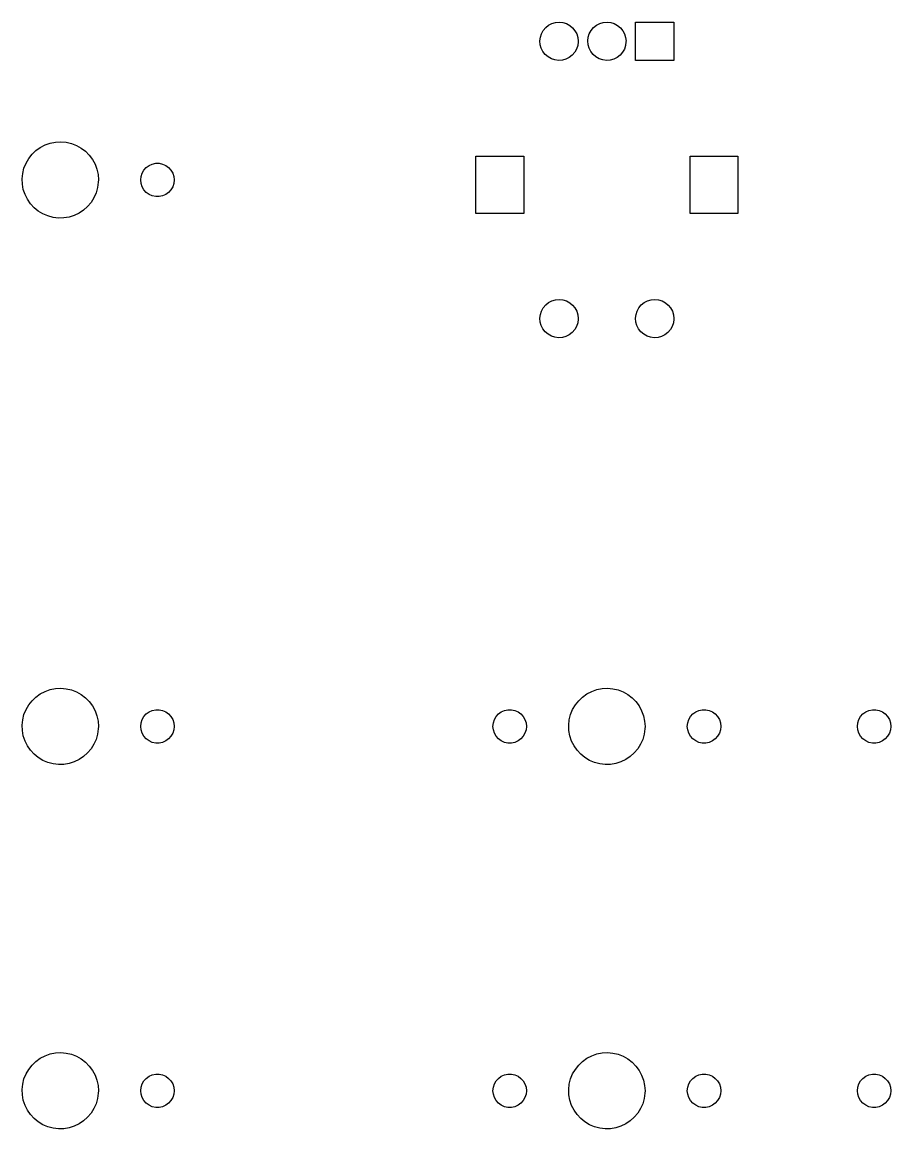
# Model space of a CAD drawing. Extents: x 30 to 427, y -148 to -23.
# Drawn here: x 329 to 374.4, y -83 to -25.1 of the extents above; entities that cross this region are included whole.
import ezdxf

# ---------------------------------------------------------------- set-up
doc = ezdxf.new("R2010")
doc.units = 0
doc.layers.add('BLACK', color=7, linetype='CONTINUOUS')

msp = doc.modelspace()

# ---------------------------------------------------------------- linework, layer by layer
at = {"layer": 'BLACK', "linetype": 'CONTINUOUS'}
for p, q in [((356.244, -25.5225), (356.369, -25.373)), ((356.369, -25.373), (356.521, -25.2507)), ((356.521, -25.2507), (356.694, -25.1603)), ((356.694, -25.1603), (356.881, -25.1052)), ((356.881, -25.1052), (357.076, -25.0875)), ((357.076, -25.0875), (357.27, -25.1079)), ((357.27, -25.1079), (357.456, -25.1656)), ((357.456, -25.1656), (357.628, -25.2585)), ((357.628, -25.2585), (357.778, -25.3829)), ((357.778, -25.3829), (357.902, -25.5341)), ((358.744, -25.5225), (358.869, -25.373)), ((358.869, -25.373), (359.021, -25.2507)), ((359.021, -25.2507), (359.194, -25.1603)), ((359.194, -25.1603), (359.381, -25.1052)), ((359.381, -25.1052), (359.576, -25.0875)), ((359.576, -25.0875), (359.77, -25.1079)), ((359.77, -25.1079), (359.956, -25.1656)), ((359.956, -25.1656), (360.128, -25.2585)), ((360.128, -25.2585), (360.278, -25.3829)), ((360.278, -25.3829), (360.402, -25.5341)), ((361.069, -27.0875), (361.069, -25.0875)), ((361.069, -25.0875), (363.069, -25.0875)), ((363.069, -25.0875), (363.069, -27.0875)), ((356.069, -26.0735), (356.091, -25.8796)), ((356.091, -25.8796), (356.15, -25.6936)), ((356.15, -25.6936), (356.244, -25.5225)), ((357.902, -25.5341), (357.993, -25.7064)), ((357.993, -25.7064), (358.05, -25.8933)), ((358.05, -25.8933), (358.069, -26.0875)), ((358.569, -26.0735), (358.591, -25.8796)), ((358.591, -25.8796), (358.65, -25.6936)), ((358.65, -25.6936), (358.744, -25.5225)), ((360.402, -25.5341), (360.493, -25.7064)), ((360.493, -25.7064), (360.55, -25.8933)), ((360.55, -25.8933), (360.569, -26.0875)), ((356.085, -26.268), (356.069, -26.0735)), ((356.139, -26.4556), (356.085, -26.268)), ((356.228, -26.6292), (356.139, -26.4556)), ((357.982, -26.4942), (357.886, -26.6639)), ((358.044, -26.309), (357.982, -26.4942)), ((358.068, -26.1154), (358.044, -26.309)), ((358.069, -26.0875), (358.068, -26.1154)), ((358.585, -26.268), (358.569, -26.0735)), ((358.639, -26.4556), (358.585, -26.268)), ((358.728, -26.6292), (358.639, -26.4556)), ((360.482, -26.4942), (360.386, -26.6639)), ((360.544, -26.309), (360.482, -26.4942)), ((360.568, -26.1154), (360.544, -26.309)), ((360.569, -26.0875), (360.568, -26.1154)), ((356.349, -26.7822), (356.228, -26.6292)), ((356.498, -26.9086), (356.349, -26.7822)), ((356.668, -27.0039), (356.498, -26.9086)), ((356.854, -27.0642), (356.668, -27.0039)), ((357.048, -27.0873), (356.854, -27.0642)), ((357.242, -27.0723), (357.048, -27.0873)), ((357.43, -27.0198), (357.242, -27.0723)), ((357.605, -26.9318), (357.43, -27.0198)), ((357.758, -26.8117), (357.605, -26.9318)), ((357.886, -26.6639), (357.758, -26.8117)), ((358.849, -26.7822), (358.728, -26.6292)), ((358.998, -26.9086), (358.849, -26.7822)), ((359.168, -27.0039), (358.998, -26.9086)), ((359.354, -27.0642), (359.168, -27.0039)), ((359.548, -27.0873), (359.354, -27.0642)), ((359.742, -27.0723), (359.548, -27.0873)), ((359.93, -27.0198), (359.742, -27.0723)), ((360.105, -26.9318), (359.93, -27.0198)), ((360.258, -26.8117), (360.105, -26.9318)), ((360.386, -26.6639), (360.258, -26.8117)), ((363.069, -27.0875), (361.069, -27.0875)), ((329.519, -31.9956), (329.723, -31.8012)), ((329.723, -31.8012), (329.952, -31.6374)), ((329.952, -31.6374), (330.202, -31.5076)), ((330.202, -31.5076), (330.468, -31.4143)), ((330.468, -31.4143), (330.744, -31.3593)), ((330.744, -31.3593), (331.025, -31.3438)), ((331.025, -31.3438), (331.306, -31.3681)), ((331.306, -31.3681), (331.58, -31.4317)), ((331.58, -31.4317), (331.843, -31.5334)), ((331.843, -31.5334), (332.088, -31.671)), ((332.088, -31.671), (332.312, -31.8419)), ((329.203, -32.4603), (329.345, -32.2168)), ((329.345, -32.2168), (329.519, -31.9956)), ((332.312, -31.8419), (332.51, -32.0426)), ((332.51, -32.0426), (332.677, -32.2691)), ((332.677, -32.2691), (332.811, -32.517)), ((352.719, -35.0875), (352.719, -32.0875)), ((352.719, -32.0875), (355.219, -32.0875)), ((355.219, -32.0875), (355.219, -35.0875)), ((363.919, -35.0875), (363.919, -32.0875)), ((363.919, -32.0875), (366.419, -32.0875)), ((366.419, -32.0875), (366.419, -35.0875)), ((329.03, -32.9947), (329.097, -32.7214)), ((329.097, -32.7214), (329.203, -32.4603)), ((332.811, -32.517), (332.908, -32.7812)), ((332.908, -32.7812), (332.968, -33.0566)), ((335.218, -33.1556), (335.274, -32.9816)), ((335.274, -32.9816), (335.366, -32.8232)), ((335.366, -32.8232), (335.488, -32.6872)), ((335.488, -32.6872), (335.636, -32.5797)), ((335.636, -32.5797), (335.803, -32.5053)), ((335.803, -32.5053), (335.982, -32.4673)), ((335.982, -32.4673), (336.165, -32.4673)), ((336.165, -32.4673), (336.344, -32.5053)), ((336.344, -32.5053), (336.511, -32.5797)), ((336.511, -32.5797), (336.659, -32.6872)), ((336.659, -32.6872), (336.782, -32.8232)), ((336.782, -32.8232), (336.873, -32.9816)), ((336.873, -32.9816), (336.93, -33.1556)), ((329.001, -33.2749), (329.03, -32.9947)), ((329.012, -33.5563), (329.001, -33.2749)), ((329.062, -33.8334), (329.012, -33.5563)), ((332.984, -33.4627), (332.946, -33.7418)), ((332.968, -33.0566), (332.988, -33.3375)), ((332.988, -33.3375), (332.984, -33.4627)), ((335.199, -33.3375), (335.218, -33.1556)), ((335.218, -33.5194), (335.199, -33.3375)), ((335.274, -33.6934), (335.218, -33.5194)), ((336.93, -33.5194), (336.873, -33.6934)), ((336.93, -33.1556), (336.949, -33.3375)), ((336.949, -33.3375), (336.93, -33.5194)), ((329.152, -34.1005), (329.062, -33.8334)), ((329.278, -34.3525), (329.152, -34.1005)), ((332.87, -34.0129), (332.756, -34.2705)), ((332.946, -33.7418), (332.87, -34.0129)), ((335.366, -33.8518), (335.274, -33.6934)), ((335.488, -33.9878), (335.366, -33.8518)), ((335.636, -34.0953), (335.488, -33.9878)), ((335.803, -34.1697), (335.636, -34.0953)), ((336.511, -34.0953), (336.344, -34.1697)), ((336.659, -33.9878), (336.511, -34.0953)), ((336.782, -33.8518), (336.659, -33.9878)), ((336.873, -33.6934), (336.782, -33.8518)), ((329.438, -34.5842), (329.278, -34.3525)), ((329.629, -34.791), (329.438, -34.5842)), ((332.607, -34.5095), (332.426, -34.7251)), ((332.756, -34.2705), (332.607, -34.5095)), ((335.982, -34.2077), (335.803, -34.1697)), ((336.165, -34.2077), (335.982, -34.2077)), ((336.344, -34.1697), (336.165, -34.2077)), ((329.847, -34.9688), (329.629, -34.791)), ((330.089, -35.1141), (329.847, -34.9688)), ((330.348, -35.2239), (330.089, -35.1141)), ((330.62, -35.2961), (330.348, -35.2239)), ((330.9, -35.3292), (330.62, -35.2961)), ((331.459, -35.2763), (331.181, -35.3226)), ((331.728, -35.1914), (331.459, -35.2763)), ((331.982, -35.0695), (331.728, -35.1914)), ((332.216, -34.913), (331.982, -35.0695)), ((332.426, -34.7251), (332.216, -34.913)), ((355.219, -35.0875), (352.719, -35.0875)), ((366.419, -35.0875), (363.919, -35.0875)), ((331.181, -35.3226), (330.9, -35.3292)), ((356.244, -40.0225), (356.369, -39.873)), ((356.369, -39.873), (356.521, -39.7507)), ((356.521, -39.7507), (356.694, -39.6603)), ((356.694, -39.6603), (356.881, -39.6052)), ((356.881, -39.6052), (357.076, -39.5875)), ((357.076, -39.5875), (357.27, -39.6079)), ((357.27, -39.6079), (357.456, -39.6656)), ((357.456, -39.6656), (357.628, -39.7585)), ((357.628, -39.7585), (357.778, -39.8829)), ((357.778, -39.8829), (357.902, -40.0341)), ((361.244, -40.0225), (361.369, -39.873)), ((361.369, -39.873), (361.521, -39.7507)), ((361.521, -39.7507), (361.694, -39.6603)), ((361.694, -39.6603), (361.881, -39.6052)), ((361.881, -39.6052), (362.076, -39.5875)), ((362.076, -39.5875), (362.27, -39.6079)), ((362.27, -39.6079), (362.456, -39.6656)), ((362.456, -39.6656), (362.628, -39.7585)), ((362.628, -39.7585), (362.778, -39.8829)), ((362.778, -39.8829), (362.902, -40.0341)), ((356.069, -40.5735), (356.091, -40.3796)), ((356.091, -40.3796), (356.15, -40.1936)), ((356.15, -40.1936), (356.244, -40.0225)), ((357.902, -40.0341), (357.993, -40.2064)), ((357.993, -40.2064), (358.05, -40.3933)), ((358.05, -40.3933), (358.069, -40.5875)), ((361.069, -40.5735), (361.091, -40.3796)), ((361.091, -40.3796), (361.15, -40.1936)), ((361.15, -40.1936), (361.244, -40.0225)), ((362.902, -40.0341), (362.993, -40.2064)), ((362.993, -40.2064), (363.05, -40.3933)), ((363.05, -40.3933), (363.069, -40.5875)), ((356.085, -40.768), (356.069, -40.5735)), ((356.139, -40.9556), (356.085, -40.768)), ((356.228, -41.1292), (356.139, -40.9556)), ((357.982, -40.9942), (357.886, -41.1639)), ((358.044, -40.809), (357.982, -40.9942)), ((358.068, -40.6154), (358.044, -40.809)), ((358.069, -40.5875), (358.068, -40.6154)), ((361.085, -40.768), (361.069, -40.5735)), ((361.139, -40.9556), (361.085, -40.768)), ((361.228, -41.1292), (361.139, -40.9556)), ((362.982, -40.9942), (362.886, -41.1639)), ((363.044, -40.809), (362.982, -40.9942)), ((363.068, -40.6154), (363.044, -40.809)), ((363.069, -40.5875), (363.068, -40.6154)), ((356.349, -41.2822), (356.228, -41.1292)), ((356.498, -41.4086), (356.349, -41.2822)), ((356.668, -41.5039), (356.498, -41.4086)), ((356.854, -41.5642), (356.668, -41.5039)), ((357.048, -41.5873), (356.854, -41.5642)), ((357.242, -41.5723), (357.048, -41.5873)), ((357.43, -41.5198), (357.242, -41.5723)), ((357.605, -41.4318), (357.43, -41.5198)), ((357.758, -41.3117), (357.605, -41.4318)), ((357.886, -41.1639), (357.758, -41.3117)), ((361.349, -41.2822), (361.228, -41.1292)), ((361.498, -41.4086), (361.349, -41.2822)), ((361.668, -41.5039), (361.498, -41.4086)), ((361.854, -41.5642), (361.668, -41.5039)), ((362.048, -41.5873), (361.854, -41.5642)), ((362.242, -41.5723), (362.048, -41.5873)), ((362.43, -41.5198), (362.242, -41.5723)), ((362.605, -41.4318), (362.43, -41.5198)), ((362.758, -41.3117), (362.605, -41.4318)), ((362.886, -41.1639), (362.758, -41.3117)), ((329.952, -60.2124), (330.202, -60.0826)), ((330.202, -60.0826), (330.468, -59.9893)), ((330.468, -59.9893), (330.744, -59.9343)), ((330.744, -59.9343), (331.025, -59.9188)), ((331.025, -59.9188), (331.306, -59.9431)), ((331.306, -59.9431), (331.58, -60.0067)), ((331.58, -60.0067), (331.843, -60.1084)), ((331.843, -60.1084), (332.088, -60.246)), ((358.527, -60.2124), (358.777, -60.0826)), ((358.777, -60.0826), (359.043, -59.9893)), ((359.043, -59.9893), (359.319, -59.9343)), ((359.319, -59.9343), (359.6, -59.9188)), ((359.6, -59.9188), (359.881, -59.9431)), ((359.881, -59.9431), (360.155, -60.0067)), ((360.155, -60.0067), (360.418, -60.1084)), ((360.418, -60.1084), (360.663, -60.246)), ((329.345, -60.7918), (329.519, -60.5706)), ((329.519, -60.5706), (329.723, -60.3762)), ((329.723, -60.3762), (329.952, -60.2124)), ((332.088, -60.246), (332.312, -60.4169)), ((332.312, -60.4169), (332.51, -60.6176)), ((332.51, -60.6176), (332.677, -60.8441)), ((357.92, -60.7918), (358.094, -60.5706)), ((358.094, -60.5706), (358.298, -60.3762)), ((358.298, -60.3762), (358.527, -60.2124)), ((360.663, -60.246), (360.887, -60.4169)), ((360.887, -60.4169), (361.085, -60.6176)), ((361.085, -60.6176), (361.252, -60.8441)), ((329.03, -61.5697), (329.097, -61.2964)), ((329.097, -61.2964), (329.203, -61.0353)), ((329.203, -61.0353), (329.345, -60.7918)), ((332.677, -60.8441), (332.811, -61.092)), ((332.811, -61.092), (332.908, -61.3562)), ((335.366, -61.3982), (335.488, -61.2622)), ((335.488, -61.2622), (335.636, -61.1547)), ((335.636, -61.1547), (335.803, -61.0803)), ((335.803, -61.0803), (335.982, -61.0423)), ((335.982, -61.0423), (336.165, -61.0423)), ((336.165, -61.0423), (336.344, -61.0803)), ((336.344, -61.0803), (336.511, -61.1547)), ((336.511, -61.1547), (336.659, -61.2622)), ((336.659, -61.2622), (336.782, -61.3982)), ((353.781, -61.3982), (353.903, -61.2622)), ((353.903, -61.2622), (354.051, -61.1547)), ((354.051, -61.1547), (354.218, -61.0803)), ((354.218, -61.0803), (354.397, -61.0423)), ((354.397, -61.0423), (354.58, -61.0423)), ((354.58, -61.0423), (354.759, -61.0803)), ((354.759, -61.0803), (354.926, -61.1547)), ((354.926, -61.1547), (355.074, -61.2622)), ((355.074, -61.2622), (355.197, -61.3982)), ((357.605, -61.5697), (357.672, -61.2964)), ((357.672, -61.2964), (357.778, -61.0353)), ((357.778, -61.0353), (357.92, -60.7918)), ((361.252, -60.8441), (361.386, -61.092)), ((361.386, -61.092), (361.483, -61.3562)), ((363.941, -61.3982), (364.063, -61.2622)), ((364.063, -61.2622), (364.211, -61.1547)), ((364.211, -61.1547), (364.378, -61.0803)), ((364.378, -61.0803), (364.557, -61.0423)), ((364.557, -61.0423), (364.74, -61.0423)), ((364.74, -61.0423), (364.919, -61.0803)), ((364.919, -61.0803), (365.086, -61.1547)), ((365.086, -61.1547), (365.234, -61.2622)), ((365.234, -61.2622), (365.357, -61.3982)), ((372.831, -61.3982), (372.953, -61.2622)), ((372.953, -61.2622), (373.101, -61.1547)), ((373.101, -61.1547), (373.268, -61.0803)), ((373.268, -61.0803), (373.447, -61.0423)), ((373.447, -61.0423), (373.63, -61.0423)), ((373.63, -61.0423), (373.809, -61.0803)), ((373.809, -61.0803), (373.976, -61.1547)), ((373.976, -61.1547), (374.124, -61.2622)), ((374.124, -61.2622), (374.247, -61.3982)), ((329.001, -61.8499), (329.03, -61.5697)), ((329.012, -62.1313), (329.001, -61.8499)), ((332.908, -61.3562), (332.968, -61.6316)), ((332.968, -61.6316), (332.988, -61.9125)), ((332.988, -61.9125), (332.984, -62.0377)), ((335.199, -61.9125), (335.218, -61.7306)), ((335.218, -62.0944), (335.199, -61.9125)), ((335.218, -61.7306), (335.274, -61.5566)), ((335.274, -61.5566), (335.366, -61.3982)), ((336.782, -61.3982), (336.873, -61.5566)), ((336.873, -61.5566), (336.93, -61.7306)), ((336.93, -61.7306), (336.949, -61.9125)), ((336.949, -61.9125), (336.93, -62.0944)), ((353.614, -61.9125), (353.633, -61.7306)), ((353.633, -62.0944), (353.614, -61.9125)), ((353.633, -61.7306), (353.689, -61.5566)), ((353.689, -61.5566), (353.781, -61.3982)), ((355.197, -61.3982), (355.288, -61.5566)), ((355.288, -61.5566), (355.345, -61.7306)), ((355.345, -61.7306), (355.364, -61.9125)), ((355.364, -61.9125), (355.345, -62.0944)), ((357.576, -61.8499), (357.605, -61.5697)), ((357.587, -62.1313), (357.576, -61.8499)), ((361.483, -61.3562), (361.543, -61.6316)), ((361.543, -61.6316), (361.563, -61.9125)), ((361.563, -61.9125), (361.559, -62.0377)), ((363.774, -61.9125), (363.793, -61.7306)), ((363.793, -62.0944), (363.774, -61.9125)), ((363.793, -61.7306), (363.849, -61.5566)), ((363.849, -61.5566), (363.941, -61.3982)), ((365.357, -61.3982), (365.448, -61.5566)), ((365.448, -61.5566), (365.505, -61.7306)), ((365.505, -61.7306), (365.524, -61.9125)), ((365.524, -61.9125), (365.505, -62.0944)), ((372.664, -61.9125), (372.683, -61.7306)), ((372.683, -62.0944), (372.664, -61.9125)), ((372.683, -61.7306), (372.739, -61.5566)), ((372.739, -61.5566), (372.831, -61.3982)), ((374.247, -61.3982), (374.338, -61.5566)), ((374.338, -61.5566), (374.395, -61.7306)), ((374.395, -61.7306), (374.414, -61.9125)), ((374.414, -61.9125), (374.395, -62.0944)), ((329.062, -62.4084), (329.012, -62.1313)), ((329.152, -62.6755), (329.062, -62.4084)), ((332.946, -62.3168), (332.87, -62.5879)), ((332.984, -62.0377), (332.946, -62.3168)), ((335.274, -62.2684), (335.218, -62.0944)), ((335.366, -62.4268), (335.274, -62.2684)), ((335.488, -62.5628), (335.366, -62.4268)), ((336.782, -62.4268), (336.659, -62.5628)), ((336.873, -62.2684), (336.782, -62.4268)), ((336.93, -62.0944), (336.873, -62.2684)), ((353.689, -62.2684), (353.633, -62.0944)), ((353.781, -62.4268), (353.689, -62.2684)), ((353.903, -62.5628), (353.781, -62.4268)), ((355.197, -62.4268), (355.074, -62.5628)), ((355.288, -62.2684), (355.197, -62.4268)), ((355.345, -62.0944), (355.288, -62.2684)), ((357.637, -62.4084), (357.587, -62.1313)), ((357.727, -62.6755), (357.637, -62.4084)), ((361.521, -62.3168), (361.445, -62.5879)), ((361.559, -62.0377), (361.521, -62.3168)), ((363.849, -62.2684), (363.793, -62.0944)), ((363.941, -62.4268), (363.849, -62.2684)), ((364.063, -62.5628), (363.941, -62.4268)), ((365.357, -62.4268), (365.234, -62.5628)), ((365.448, -62.2684), (365.357, -62.4268)), ((365.505, -62.0944), (365.448, -62.2684)), ((372.739, -62.2684), (372.683, -62.0944)), ((372.831, -62.4268), (372.739, -62.2684)), ((372.953, -62.5628), (372.831, -62.4268)), ((374.247, -62.4268), (374.124, -62.5628)), ((374.338, -62.2684), (374.247, -62.4268)), ((374.395, -62.0944), (374.338, -62.2684)), ((329.278, -62.9275), (329.152, -62.6755)), ((329.438, -63.1592), (329.278, -62.9275)), ((332.756, -62.8455), (332.607, -63.0845)), ((332.87, -62.5879), (332.756, -62.8455)), ((335.636, -62.6703), (335.488, -62.5628)), ((335.803, -62.7447), (335.636, -62.6703)), ((335.982, -62.7827), (335.803, -62.7447)), ((336.165, -62.7827), (335.982, -62.7827)), ((336.344, -62.7447), (336.165, -62.7827)), ((336.511, -62.6703), (336.344, -62.7447)), ((336.659, -62.5628), (336.511, -62.6703)), ((354.051, -62.6703), (353.903, -62.5628)), ((354.218, -62.7447), (354.051, -62.6703)), ((354.397, -62.7827), (354.218, -62.7447)), ((354.58, -62.7827), (354.397, -62.7827)), ((354.759, -62.7447), (354.58, -62.7827)), ((354.926, -62.6703), (354.759, -62.7447)), ((355.074, -62.5628), (354.926, -62.6703)), ((357.853, -62.9275), (357.727, -62.6755)), ((358.013, -63.1592), (357.853, -62.9275)), ((361.331, -62.8455), (361.182, -63.0845)), ((361.445, -62.5879), (361.331, -62.8455)), ((364.211, -62.6703), (364.063, -62.5628)), ((364.378, -62.7447), (364.211, -62.6703)), ((364.557, -62.7827), (364.378, -62.7447)), ((364.74, -62.7827), (364.557, -62.7827)), ((364.919, -62.7447), (364.74, -62.7827)), ((365.086, -62.6703), (364.919, -62.7447)), ((365.234, -62.5628), (365.086, -62.6703)), ((373.101, -62.6703), (372.953, -62.5628)), ((373.268, -62.7447), (373.101, -62.6703)), ((373.447, -62.7827), (373.268, -62.7447)), ((373.63, -62.7827), (373.447, -62.7827)), ((373.809, -62.7447), (373.63, -62.7827)), ((373.976, -62.6703), (373.809, -62.7447)), ((374.124, -62.5628), (373.976, -62.6703)), ((329.629, -63.366), (329.438, -63.1592)), ((329.847, -63.5438), (329.629, -63.366)), ((330.089, -63.6891), (329.847, -63.5438)), ((331.982, -63.6445), (331.728, -63.7664)), ((332.216, -63.488), (331.982, -63.6445)), ((332.426, -63.3001), (332.216, -63.488)), ((332.607, -63.0845), (332.426, -63.3001)), ((358.204, -63.366), (358.013, -63.1592)), ((358.422, -63.5438), (358.204, -63.366)), ((358.664, -63.6891), (358.422, -63.5438)), ((360.557, -63.6445), (360.303, -63.7664)), ((360.791, -63.488), (360.557, -63.6445)), ((361.001, -63.3001), (360.791, -63.488)), ((361.182, -63.0845), (361.001, -63.3001)), ((330.348, -63.7989), (330.089, -63.6891)), ((330.62, -63.8711), (330.348, -63.7989)), ((330.9, -63.9042), (330.62, -63.8711)), ((331.181, -63.8976), (330.9, -63.9042)), ((331.459, -63.8513), (331.181, -63.8976)), ((331.728, -63.7664), (331.459, -63.8513)), ((358.923, -63.7989), (358.664, -63.6891)), ((359.195, -63.8711), (358.923, -63.7989)), ((359.475, -63.9042), (359.195, -63.8711)), ((359.756, -63.8976), (359.475, -63.9042)), ((360.034, -63.8513), (359.756, -63.8976)), ((360.303, -63.7664), (360.034, -63.8513)), ((329.723, -79.4262), (329.952, -79.2624)), ((329.952, -79.2624), (330.202, -79.1326)), ((330.202, -79.1326), (330.468, -79.0393)), ((330.468, -79.0393), (330.744, -78.9843)), ((330.744, -78.9843), (331.025, -78.9688)), ((331.025, -78.9688), (331.306, -78.9931)), ((331.306, -78.9931), (331.58, -79.0567)), ((331.58, -79.0567), (331.843, -79.1584)), ((331.843, -79.1584), (332.088, -79.296)), ((358.298, -79.4262), (358.527, -79.2624)), ((358.527, -79.2624), (358.777, -79.1326)), ((358.777, -79.1326), (359.043, -79.0393)), ((359.043, -79.0393), (359.319, -78.9843)), ((359.319, -78.9843), (359.6, -78.9688)), ((359.6, -78.9688), (359.881, -78.9931)), ((359.881, -78.9931), (360.155, -79.0567)), ((360.155, -79.0567), (360.418, -79.1584)), ((360.418, -79.1584), (360.663, -79.296)), ((329.203, -80.0853), (329.345, -79.8418)), ((329.345, -79.8418), (329.519, -79.6206)), ((329.519, -79.6206), (329.723, -79.4262)), ((332.088, -79.296), (332.312, -79.4669)), ((332.312, -79.4669), (332.51, -79.6676)), ((332.51, -79.6676), (332.677, -79.8941)), ((357.778, -80.0853), (357.92, -79.8418)), ((357.92, -79.8418), (358.094, -79.6206)), ((358.094, -79.6206), (358.298, -79.4262)), ((360.663, -79.296), (360.887, -79.4669)), ((360.887, -79.4669), (361.085, -79.6676)), ((361.085, -79.6676), (361.252, -79.8941)), ((329.03, -80.6197), (329.097, -80.3464)), ((329.097, -80.3464), (329.203, -80.0853)), ((332.677, -79.8941), (332.811, -80.142)), ((332.811, -80.142), (332.908, -80.4062)), ((332.908, -80.4062), (332.968, -80.6816)), ((335.366, -80.4482), (335.488, -80.3122)), ((335.488, -80.3122), (335.636, -80.2047)), ((335.636, -80.2047), (335.803, -80.1303)), ((335.803, -80.1303), (335.982, -80.0923)), ((335.982, -80.0923), (336.165, -80.0923)), ((336.165, -80.0923), (336.344, -80.1303)), ((336.344, -80.1303), (336.511, -80.2047)), ((336.511, -80.2047), (336.659, -80.3122)), ((336.659, -80.3122), (336.782, -80.4482)), ((353.781, -80.4482), (353.903, -80.3122)), ((353.903, -80.3122), (354.051, -80.2047)), ((354.051, -80.2047), (354.218, -80.1303)), ((354.218, -80.1303), (354.397, -80.0923)), ((354.397, -80.0923), (354.58, -80.0923)), ((354.58, -80.0923), (354.759, -80.1303)), ((354.759, -80.1303), (354.926, -80.2047)), ((354.926, -80.2047), (355.074, -80.3122)), ((355.074, -80.3122), (355.197, -80.4482)), ((357.605, -80.6197), (357.672, -80.3464)), ((357.672, -80.3464), (357.778, -80.0853)), ((361.252, -79.8941), (361.386, -80.142)), ((361.386, -80.142), (361.483, -80.4062)), ((361.483, -80.4062), (361.543, -80.6816)), ((363.941, -80.4482), (364.063, -80.3122)), ((364.063, -80.3122), (364.211, -80.2047)), ((364.211, -80.2047), (364.378, -80.1303)), ((364.378, -80.1303), (364.557, -80.0923)), ((364.557, -80.0923), (364.74, -80.0923)), ((364.74, -80.0923), (364.919, -80.1303)), ((364.919, -80.1303), (365.086, -80.2047)), ((365.086, -80.2047), (365.234, -80.3122)), ((365.234, -80.3122), (365.357, -80.4482)), ((372.831, -80.4482), (372.953, -80.3122)), ((372.953, -80.3122), (373.101, -80.2047)), ((373.101, -80.2047), (373.268, -80.1303)), ((373.268, -80.1303), (373.447, -80.0923)), ((373.447, -80.0923), (373.63, -80.0923)), ((373.63, -80.0923), (373.809, -80.1303)), ((373.809, -80.1303), (373.976, -80.2047)), ((373.976, -80.2047), (374.124, -80.3122)), ((374.124, -80.3122), (374.247, -80.4482)), ((329.001, -80.8999), (329.03, -80.6197)), ((329.012, -81.1813), (329.001, -80.8999)), ((332.968, -80.6816), (332.988, -80.9625)), ((332.988, -80.9625), (332.984, -81.0877)), ((335.199, -80.9625), (335.218, -80.7806)), ((335.218, -81.1444), (335.199, -80.9625)), ((335.218, -80.7806), (335.274, -80.6066)), ((335.274, -80.6066), (335.366, -80.4482)), ((336.782, -80.4482), (336.873, -80.6066)), ((336.873, -80.6066), (336.93, -80.7806)), ((336.93, -80.7806), (336.949, -80.9625)), ((336.949, -80.9625), (336.93, -81.1444)), ((353.614, -80.9625), (353.633, -80.7806)), ((353.633, -81.1444), (353.614, -80.9625)), ((353.633, -80.7806), (353.689, -80.6066)), ((353.689, -80.6066), (353.781, -80.4482)), ((355.197, -80.4482), (355.288, -80.6066)), ((355.288, -80.6066), (355.345, -80.7806)), ((355.345, -80.7806), (355.364, -80.9625)), ((355.364, -80.9625), (355.345, -81.1444)), ((357.576, -80.8999), (357.605, -80.6197)), ((357.587, -81.1813), (357.576, -80.8999)), ((361.543, -80.6816), (361.563, -80.9625)), ((361.563, -80.9625), (361.559, -81.0877)), ((363.774, -80.9625), (363.793, -80.7806)), ((363.793, -81.1444), (363.774, -80.9625)), ((363.793, -80.7806), (363.849, -80.6066)), ((363.849, -80.6066), (363.941, -80.4482)), ((365.357, -80.4482), (365.448, -80.6066)), ((365.448, -80.6066), (365.505, -80.7806)), ((365.505, -80.7806), (365.524, -80.9625)), ((365.524, -80.9625), (365.505, -81.1444)), ((372.664, -80.9625), (372.683, -80.7806)), ((372.683, -81.1444), (372.664, -80.9625)), ((372.683, -80.7806), (372.739, -80.6066)), ((372.739, -80.6066), (372.831, -80.4482)), ((374.247, -80.4482), (374.338, -80.6066)), ((374.338, -80.6066), (374.395, -80.7806)), ((374.395, -80.7806), (374.414, -80.9625)), ((374.414, -80.9625), (374.395, -81.1444)), ((329.062, -81.4584), (329.012, -81.1813)), ((329.152, -81.7255), (329.062, -81.4584)), ((332.946, -81.3668), (332.87, -81.6379)), ((332.984, -81.0877), (332.946, -81.3668)), ((335.274, -81.3184), (335.218, -81.1444)), ((335.366, -81.4768), (335.274, -81.3184)), ((335.488, -81.6128), (335.366, -81.4768)), ((336.782, -81.4768), (336.659, -81.6128)), ((336.873, -81.3184), (336.782, -81.4768)), ((336.93, -81.1444), (336.873, -81.3184)), ((353.689, -81.3184), (353.633, -81.1444)), ((353.781, -81.4768), (353.689, -81.3184)), ((353.903, -81.6128), (353.781, -81.4768)), ((355.197, -81.4768), (355.074, -81.6128)), ((355.288, -81.3184), (355.197, -81.4768)), ((355.345, -81.1444), (355.288, -81.3184)), ((357.637, -81.4584), (357.587, -81.1813)), ((357.727, -81.7255), (357.637, -81.4584)), ((361.521, -81.3668), (361.445, -81.6379)), ((361.559, -81.0877), (361.521, -81.3668)), ((363.849, -81.3184), (363.793, -81.1444)), ((363.941, -81.4768), (363.849, -81.3184)), ((364.063, -81.6128), (363.941, -81.4768)), ((365.357, -81.4768), (365.234, -81.6128)), ((365.448, -81.3184), (365.357, -81.4768)), ((365.505, -81.1444), (365.448, -81.3184)), ((372.739, -81.3184), (372.683, -81.1444)), ((372.831, -81.4768), (372.739, -81.3184)), ((372.953, -81.6128), (372.831, -81.4768)), ((374.247, -81.4768), (374.124, -81.6128)), ((374.338, -81.3184), (374.247, -81.4768)), ((374.395, -81.1444), (374.338, -81.3184)), ((329.278, -81.9775), (329.152, -81.7255)), ((329.438, -82.2092), (329.278, -81.9775)), ((332.607, -82.1345), (332.426, -82.3501)), ((332.756, -81.8955), (332.607, -82.1345)), ((332.87, -81.6379), (332.756, -81.8955)), ((335.636, -81.7203), (335.488, -81.6128)), ((335.803, -81.7947), (335.636, -81.7203)), ((335.982, -81.8327), (335.803, -81.7947)), ((336.165, -81.8327), (335.982, -81.8327)), ((336.344, -81.7947), (336.165, -81.8327)), ((336.511, -81.7203), (336.344, -81.7947)), ((336.659, -81.6128), (336.511, -81.7203)), ((354.051, -81.7203), (353.903, -81.6128)), ((354.218, -81.7947), (354.051, -81.7203)), ((354.397, -81.8327), (354.218, -81.7947)), ((354.58, -81.8327), (354.397, -81.8327)), ((354.759, -81.7947), (354.58, -81.8327)), ((354.926, -81.7203), (354.759, -81.7947)), ((355.074, -81.6128), (354.926, -81.7203)), ((357.853, -81.9775), (357.727, -81.7255)), ((358.013, -82.2092), (357.853, -81.9775)), ((361.182, -82.1345), (361.001, -82.3501)), ((361.331, -81.8955), (361.182, -82.1345)), ((361.445, -81.6379), (361.331, -81.8955)), ((364.211, -81.7203), (364.063, -81.6128)), ((364.378, -81.7947), (364.211, -81.7203)), ((364.557, -81.8327), (364.378, -81.7947)), ((364.74, -81.8327), (364.557, -81.8327)), ((364.919, -81.7947), (364.74, -81.8327)), ((365.086, -81.7203), (364.919, -81.7947)), ((365.234, -81.6128), (365.086, -81.7203)), ((373.101, -81.7203), (372.953, -81.6128)), ((373.268, -81.7947), (373.101, -81.7203)), ((373.447, -81.8327), (373.268, -81.7947)), ((373.63, -81.8327), (373.447, -81.8327)), ((373.809, -81.7947), (373.63, -81.8327)), ((373.976, -81.7203), (373.809, -81.7947)), ((374.124, -81.6128), (373.976, -81.7203)), ((329.629, -82.416), (329.438, -82.2092)), ((329.847, -82.5938), (329.629, -82.416)), ((330.089, -82.7391), (329.847, -82.5938)), ((330.348, -82.8489), (330.089, -82.7391)), ((331.982, -82.6945), (331.728, -82.8164)), ((332.216, -82.538), (331.982, -82.6945)), ((332.426, -82.3501), (332.216, -82.538)), ((358.204, -82.416), (358.013, -82.2092)), ((358.422, -82.5938), (358.204, -82.416)), ((358.664, -82.7391), (358.422, -82.5938)), ((358.923, -82.8489), (358.664, -82.7391)), ((360.557, -82.6945), (360.303, -82.8164)), ((360.791, -82.538), (360.557, -82.6945)), ((361.001, -82.3501), (360.791, -82.538)), ((330.62, -82.9211), (330.348, -82.8489)), ((330.9, -82.9542), (330.62, -82.9211)), ((331.181, -82.9476), (330.9, -82.9542)), ((331.459, -82.9013), (331.181, -82.9476)), ((331.728, -82.8164), (331.459, -82.9013)), ((359.195, -82.9211), (358.923, -82.8489)), ((359.475, -82.9542), (359.195, -82.9211)), ((359.756, -82.9476), (359.475, -82.9542)), ((360.034, -82.9013), (359.756, -82.9476)), ((360.303, -82.8164), (360.034, -82.9013))]:
    msp.add_line(p, q, dxfattribs=at)

doc.saveas('drawing.dxf')
